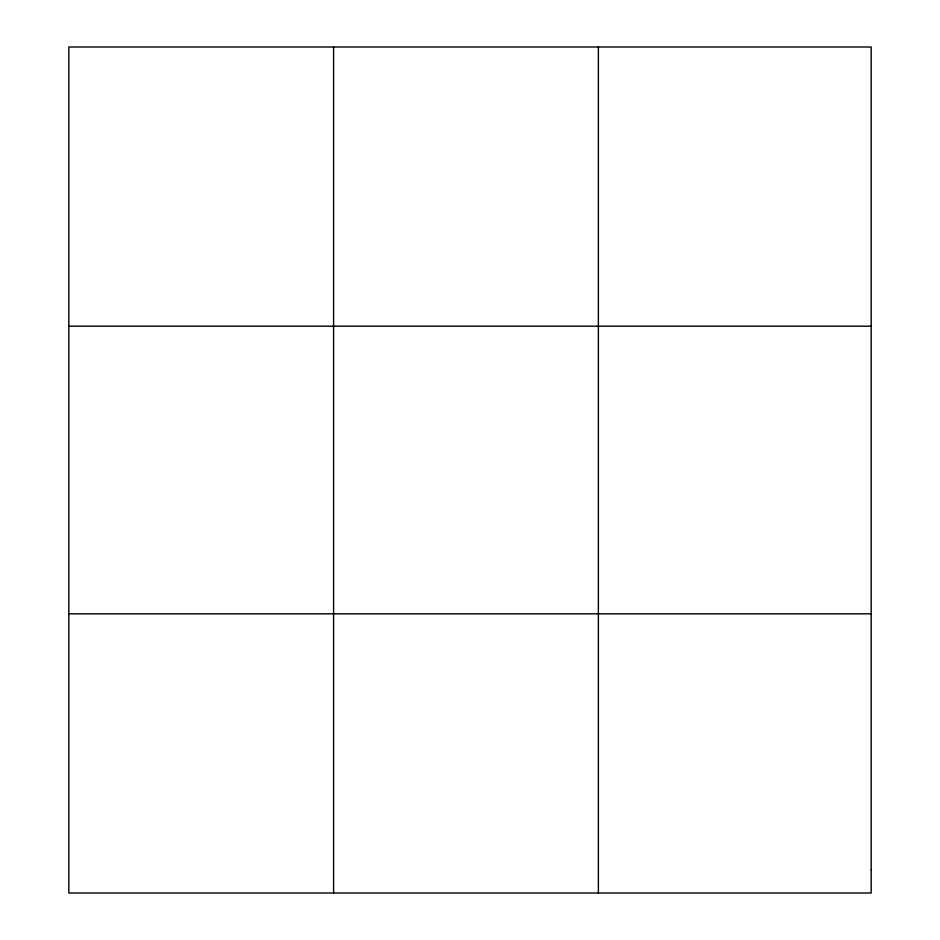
<?xml version="1.0" encoding="UTF-8"?>
<svg xmlns="http://www.w3.org/2000/svg" width="940" height="940" viewBox="0 0 940 940"><rect width="100%" height="100%" fill="white"/><g stroke="black" fill="none" stroke-linecap="round" stroke-linejoin="round"><path stroke-width="1.41" d="M333.594 893L333.594 47M598.38 893L598.38 47M68.82 326.18L871.18 326.18M68.82 613.82L871.18 613.82M871.18 869.735L871.18 893L68.82 893L68.82 47L871.18 47L871.18 869.735"/></g></svg>
